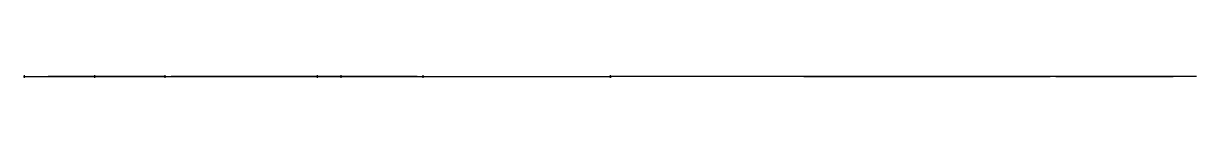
# Model space of a CAD drawing. Header units: millimetres. Extents: x -50 to 50, y 0 to 0.
import ezdxf

# ---------------------------------------------------------------- set-up
doc = ezdxf.new("R2010")
doc.units = ezdxf.units.MM
doc.header["$PDMODE"] = 2
doc.header["$PDSIZE"] = 0.1
doc.linetypes.add('Continuous2', pattern=[0])
doc.layers.add('1', color=1, linetype='Continuous')
doc.layers.add('61', color=1, linetype='Continuous')

msp = doc.modelspace()

# ---------------------------------------------------------------- linework, layer by layer
at = {"layer": '1', "color": 3, "linetype": 'Continuous2', "lineweight": -3, "true_color": 0x00ff00}
for p, q in [((-25, 0, -2), (-23, 0)), ((-18, 0), (-23, 0)), ((-18, 0), (-16, 0, -2)), ((18, 0), (16, 0, -2)), ((18, 0), (23, 0)), ((25, 0, -2), (23, 0)), ((-50, 0, -90), (-48, 0, -88)), ((-50, 0, -90), (-50, 0, -127)), ((-50, 0, -127), (0, 0, -127)), ((-44.5, 0, -88), (-48, 0, -88)), ((-44, 0, -88.5), (-44.5, 0, -88)), ((-44, 0, -91), (-44, 0, -88.5)), ((-38, 0, -91), (-44, 0, -91)), ((-38, 0, -88.5), (-37.5, 0, -88)), ((-38, 0, -88.5), (-38, 0, -91)), ((-31, 0, -88), (-37.5, 0, -88)), ((-25, 0, -82), (-31, 0, -88)), ((-25, 0, -31.5), (-24.5, 0, -31)), ((-24.5, 0, -25), (-25, 0, -24.5)), ((-25, 0, -31.5), (-25, 0, -82)), ((-25, 0, -2), (-25, 0, -24.5)), ((-22, 0, -31), (-24.5, 0, -31)), ((-24.5, 0, -25), (-22, 0, -25)), ((-22, 0, -25), (-22, 0, -31)), ((-19, 0, -56), (-16.5, 0, -56)), ((-19, 0, -50), (-19, 0, -56)), ((-16.5, 0, -50), (-19, 0, -50)), ((-16.5, 0, -50), (-16, 0, -49.5)), ((-16.5, 0, -56), (-16, 0, -56.5)), ((-16, 0, -96), (0, 0, -105.61)), ((-16, 0, -56.5), (-16, 0, -96)), ((-16, 0, -2), (-16, 0, -49.5)), ((16, 0, -96), (0, 0, -105.61)), ((50, 0, -127), (0, 0, -127)), ((16.5, 0, -56), (16, 0, -56.5)), ((16.5, 0, -50), (16, 0, -49.5)), ((16, 0, -2), (16, 0, -49.5)), ((16, 0, -56.5), (16, 0, -96)), ((16.5, 0, -50), (19, 0, -50)), ((19, 0, -56), (16.5, 0, -56)), ((19, 0, -50), (19, 0, -56)), ((24.5, 0, -25), (22, 0, -25)), ((22, 0, -25), (22, 0, -31)), ((22, 0, -31), (24.5, 0, -31)), ((25, 0, -31.5), (24.5, 0, -31)), ((24.5, 0, -25), (25, 0, -24.5)), ((25, 0, -2), (25, 0, -24.5)), ((25, 0, -31.5), (25, 0, -82)), ((25, 0, -82), (31, 0, -88)), ((31, 0, -88), (37.5, 0, -88)), ((38, 0, -88.5), (37.5, 0, -88)), ((38, 0, -88.5), (38, 0, -91)), ((38, 0, -91), (44, 0, -91)), ((44, 0, -88.5), (44.5, 0, -88)), ((44, 0, -91), (44, 0, -88.5)), ((44.5, 0, -88), (48, 0, -88)), ((50, 0, -90), (48, 0, -88)), ((50, 0, -90), (50, 0, -127))]:
    msp.add_line(p, q, dxfattribs=at)
for p in [(-50, 0, -88), (-44, 0, -88), (-38, 0, -88), (-25, 0, -31), (-25, 0, -25), (-25, 0), (-23, 0), (-16, 0, -50), (-16, 0), (-16, 0), (-16, 0, -56), (0, 0)]:
    msp.add_point(p, dxfattribs=at)
at = {"layer": '61', "color": 3, "linetype": 'Continuous2', "lineweight": -3, "true_color": 0x00ff00}
msp.add_point((0, 0), dxfattribs=at)

doc.saveas('drawing.dxf')
